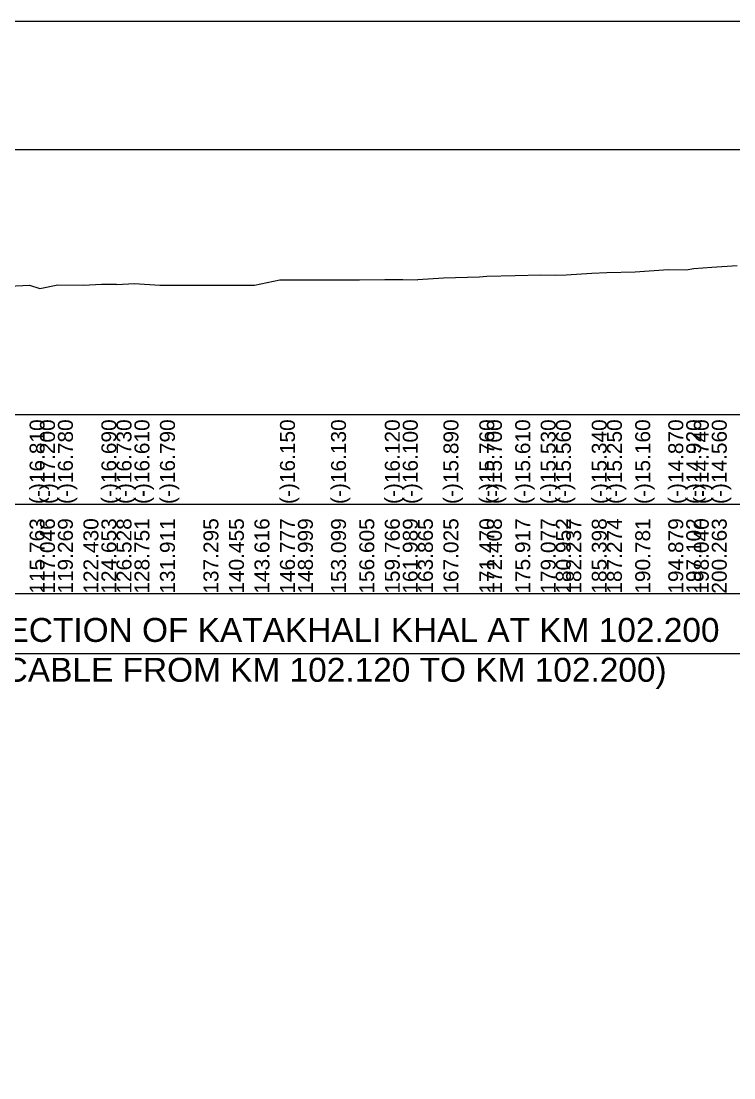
# Model space of a CAD drawing. Header units: inches. Extents: x 89000 to 845000, y -7071 to 31.
# Drawn here: x 449097 to 451481, y -3536 to 0 of the extents above; entities that cross this region are included whole.
import ezdxf

# ---------------------------------------------------------------- set-up
doc = ezdxf.new("R2010")
doc.units = ezdxf.units.IN
doc.header["$LTSCALE"] = 7
doc.header["$MEASUREMENT"] = 0
for name, color, linetype, lineweight in [('Cross section Data Border', 7, 'Continuous', 9), ('Cross Section Labels', 7, 'Continuous', 9), ('Existing_Bed_Level for Xsection', 7, 'Continuous', 25), ('Long Section Labels', 7, 'Continuous', 9)]:
    doc.layers.add(name, color=color, linetype=linetype, lineweight=lineweight)
doc.styles.get("Standard").update_dxf_attribs({"font": 'arial.ttf'})
doc.dimstyles.get("Standard").update_dxf_attribs({"dimtxt": 0.18, "dimasz": 0.18, "dimexe": 0.18, "dimexo": 0.0625, "dimgap": 0.09, "dimtad": 0, "dimtih": 1, "dimtoh": 1, "dimdec": 4, "dimzin": 0, "dimdsep": 46, "dimtxsty": 'Standard', "dimcen": 0.09, "dimadec": 0, "dimazin": 0, "dimtfac": 1, "dimtdec": 4, "dimtofl": 0, "dimtmove": 0, "dimatfit": 3, "dimfxl": 1, "dimtolj": 1, "dimtzin": 0, "dimarcsym": 0})

msp = doc.modelspace()

# ---------------------------------------------------------------- linework, layer by layer
at = {"layer": 'Cross section Data Border'}
msp.add_lwpolyline([(445100, -1315.6), (454009.94614, -1315.6), (454009.94614, -1915.6), (445100, -1915.6)], close=True, dxfattribs=at)
msp.add_lwpolyline([(445100, -1615.6), (454009.94614, -1615.6)], dxfattribs=at)
at = {"layer": 'Cross Section Labels'}
msp.add_lwpolyline([(445000, 0), (455000, 0), (455000, -7071), (445000, -7071)], close=True, dxfattribs=at)
msp.add_lwpolyline([(447794.97307, -2115.6), (449954.97307, -2115.6), (452114.97307, -2115.6)], dxfattribs=at)
at = {"layer": 'Existing_Bed_Level for Xsection'}
for points in [[(446000, -429.6), (453909.94614, -429.6)], [(448964.2889, -891.03), (449125.59932, -883.47), (449160.24785, -894), (449220.26745, -882.66), (449305.59935, -883.47), (449365.6261, -880.23), (449416.2673, -880.5), (449416.2673, -881.31), (449476.27045, -878.07), (449561.60931, -882.93), (449706.95582, -882.93), (449792.29377, -882.93), (449877.63364, -882.93), (449962.9753, -865.65), (450022.97865, -865.65), (450133.66356, -865.11), (450228.34764, -865.11), (450313.67968, -864.84), (450373.70534, -864.3), (450424.34194, -865.11), (450424.34194, -864.3), (450509.68338, -858.63), (450629.70001, -855.12), (450655.02597, -853.5), (450749.75369, -851.07), (450835.08084, -848.91), (450885.71038, -849.72), (450920.40988, -848.91), (451005.7407, -843.78), (451056.39151, -841.35), (451151.09741, -838.92), (451261.74303, -831.09), (451321.76002, -832.44), (451347.08017, -827.58), (451407.0937, -822.72), (451492.42887, -817.05)]]:
    msp.add_lwpolyline(points, dxfattribs=at)

# ---------------------------------------------------------------- texts
at = {"layer": 'Cross Section Labels', "insert": (449954.97307, -2115.6), "char_height": 80, "attachment_point": 5}
msp.add_mtext('TYPICAL SECTION OF KATAKHALI KHAL AT KM 102.200^J( APPLICABLE FROM KM 102.120 TO KM 102.200)', dxfattribs=at)
at = {"layer": 'Long Section Labels', "char_height": 50, "attachment_point": 1, "rotation": 90}
for s, insert in [('(-)16.810', (449125.59932, -1615.6)), ('(-)16.810', (449125.59932, -1615.6)), ('(-)17.200', (449160.24785, -1615.6)), ('(-)16.780', (449220.26745, -1615.6)), ('(-)16.690', (449365.6261, -1615.6)), ('(-)16.730', (449416.2673, -1615.6)), ('(-)16.610', (449476.27045, -1615.6)), ('(-)16.790', (449561.60931, -1615.6)), ('(-)16.790', (449561.60931, -1615.6)), ('(-)16.790', (449561.60931, -1615.6)), ('(-)16.790', (449561.60931, -1615.6)), ('(-)16.150', (449962.9753, -1615.6)), ('(-)16.150', (449962.9753, -1615.6)), ('(-)16.130', (450133.66356, -1615.6)), ('(-)16.130', (450133.66356, -1615.6)), ('(-)16.130', (450133.66356, -1615.6)), ('(-)16.120', (450313.67968, -1615.6)), ('(-)16.100', (450373.70534, -1615.6)), ('(-)16.100', (450373.70534, -1615.6)), ('(-)15.890', (450509.68338, -1615.6)), ('(-)15.760', (450629.70001, -1615.6)), ('(-)15.700', (450655.02597, -1615.6)), ('(-)15.610', (450749.75369, -1615.6)), ('(-)15.530', (450835.08084, -1615.6)), ('(-)15.530', (450835.08084, -1615.6)), ('(-)15.560', (450885.71038, -1615.6)), ('(-)15.340', (451005.7407, -1615.6)), ('(-)15.250', (451056.39151, -1615.6)), ('(-)15.160', (451151.09741, -1615.6)), ('(-)14.870', (451261.74303, -1615.6)), ('(-)14.920', (451321.76002, -1615.6)), ('(-)14.740', (451347.08017, -1615.6)), ('(-)14.560', (451407.0937, -1615.6)), ('115.763', (449125.59932, -1915.6)), ('117.046', (449160.24785, -1915.6)), ('119.269', (449220.26745, -1915.6)), ('122.430', (449305.59935, -1915.6)), ('124.653', (449365.6261, -1915.6)), ('126.528', (449416.2673, -1915.6)), ('126.528', (449416.2673, -1915.6)), ('128.751', (449476.27045, -1915.6)), ('131.911', (449561.60931, -1915.6)), ('137.295', (449706.95582, -1915.6)), ('140.455', (449792.29377, -1915.6)), ('143.616', (449877.63364, -1915.6)), ('146.777', (449962.9753, -1915.6)), ('148.999', (450022.97865, -1915.6)), ('153.099', (450133.66356, -1915.6)), ('156.605', (450228.34764, -1915.6)), ('159.766', (450313.67968, -1915.6)), ('161.989', (450373.70534, -1915.6)), ('163.865', (450424.34194, -1915.6)), ('163.865', (450424.34194, -1915.6)), ('167.025', (450509.68338, -1915.6)), ('171.470', (450629.70001, -1915.6)), ('172.408', (450655.02597, -1915.6)), ('175.917', (450749.75369, -1915.6)), ('179.077', (450835.08084, -1915.6)), ('180.952', (450885.71038, -1915.6)), ('182.237', (450920.40988, -1915.6)), ('185.398', (451005.7407, -1915.6)), ('187.274', (451056.39151, -1915.6)), ('190.781', (451151.09741, -1915.6)), ('194.879', (451261.74303, -1915.6)), ('197.102', (451321.76002, -1915.6)), ('198.040', (451347.08017, -1915.6)), ('200.263', (451407.0937, -1915.6))]:
    msp.add_mtext(s, dxfattribs=dict(at, insert=insert))

# ---------------------------------------------------------------- leaders
at = {"layer": 'Cross Section Labels', "annotation_type": 0, "has_hookline": 1, "hookline_direction": 0}
for points, text_width in [([(447313.6166, -430.46693), (447313.6166, -348.6), (447613.5266, -348.6)], 2510.77763), ([(447599.70424, -527.22296), (447599.70424, -402.6), (447899.61424, -402.6)], 2345.7367)]:
    msp.add_leader(points, dimstyle='Standard', override={"dimasz": 72}, dxfattribs=dict(at, text_width=text_width))

doc.saveas('drawing.dxf')
